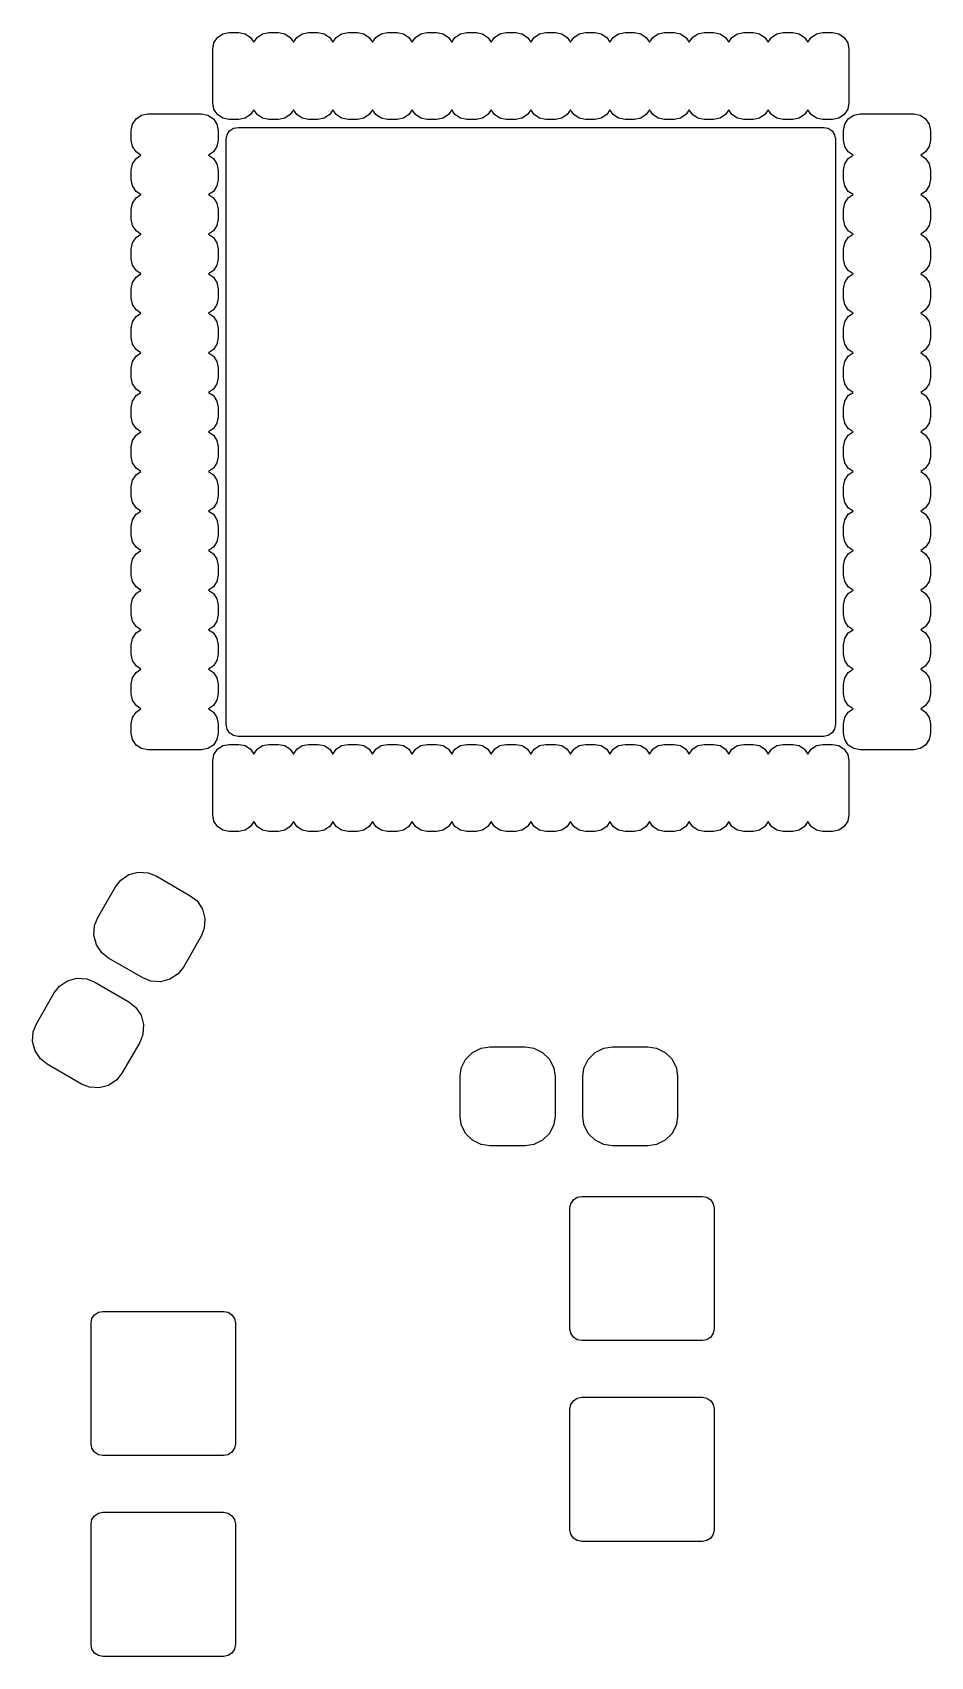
# Model space of a CAD drawing. Extents: x 2.43 to 5.08, y -5.32 to -2.66.
# Drawn here: x 3.401 to 3.848, y -4.61 to -3.801 of the extents above; entities that cross this region are included whole.
import ezdxf

# ---------------------------------------------------------------- set-up
doc = ezdxf.new("R2010")
doc.units = 0
doc.header["$MEASUREMENT"] = 0
doc.layers.add('BLACK', color=7, linetype='CONTINUOUS')

msp = doc.modelspace()

# ---------------------------------------------------------------- linework, layer by layer
at = {"layer": 'BLACK', "linetype": 'CONTINUOUS'}
for p, q in [((3.49113, -3.80945), (3.49176, -3.80628)), ((3.49176, -3.80628), (3.49356, -3.8036)), ((3.49356, -3.8036), (3.49624, -3.80181)), ((3.49624, -3.80181), (3.4994, -3.80118)), ((3.4994, -3.80118), (3.50413, -3.80118)), ((3.50413, -3.80118), (3.50729, -3.80181)), ((3.50729, -3.80181), (3.50997, -3.8036)), ((3.50997, -3.8036), (3.51161, -3.80605)), ((3.51161, -3.80605), (3.51324, -3.8036)), ((3.51324, -3.8036), (3.51592, -3.80181)), ((3.51592, -3.80181), (3.51909, -3.80118)), ((3.51909, -3.80118), (3.52381, -3.80118)), ((3.52381, -3.80118), (3.52697, -3.80181)), ((3.52697, -3.80181), (3.52966, -3.8036)), ((3.52966, -3.8036), (3.53129, -3.80605)), ((3.53129, -3.80605), (3.53293, -3.8036)), ((3.53293, -3.8036), (3.53561, -3.80181)), ((3.53561, -3.80181), (3.53877, -3.80118)), ((3.53877, -3.80118), (3.5435, -3.80118)), ((3.5435, -3.80118), (3.54666, -3.80181)), ((3.54666, -3.80181), (3.54934, -3.8036)), ((3.54934, -3.8036), (3.55098, -3.80605)), ((3.55098, -3.80605), (3.55261, -3.8036)), ((3.55261, -3.8036), (3.55529, -3.80181)), ((3.55529, -3.80181), (3.55846, -3.80118)), ((3.55846, -3.80118), (3.56318, -3.80118)), ((3.56318, -3.80118), (3.56635, -3.80181)), ((3.56635, -3.80181), (3.56903, -3.8036)), ((3.56903, -3.8036), (3.57066, -3.80605)), ((3.57066, -3.80605), (3.5723, -3.8036)), ((3.5723, -3.8036), (3.57498, -3.80181)), ((3.57498, -3.80181), (3.57814, -3.80118)), ((3.57814, -3.80118), (3.58287, -3.80118)), ((3.58287, -3.80118), (3.58603, -3.80181)), ((3.58603, -3.80181), (3.58871, -3.8036)), ((3.58871, -3.8036), (3.59035, -3.80605)), ((3.59035, -3.80605), (3.59198, -3.8036)), ((3.59198, -3.8036), (3.59466, -3.80181)), ((3.59466, -3.80181), (3.59783, -3.80118)), ((3.59783, -3.80118), (3.60255, -3.80118)), ((3.60255, -3.80118), (3.60572, -3.80181)), ((3.60572, -3.80181), (3.6084, -3.8036)), ((3.6084, -3.8036), (3.61003, -3.80605)), ((3.61003, -3.80605), (3.61167, -3.8036)), ((3.61167, -3.8036), (3.61435, -3.80181)), ((3.61435, -3.80181), (3.61751, -3.80118)), ((3.61751, -3.80118), (3.62224, -3.80118)), ((3.62224, -3.80118), (3.6254, -3.80181)), ((3.6254, -3.80181), (3.62808, -3.8036)), ((3.62808, -3.8036), (3.62972, -3.80605)), ((3.62972, -3.80605), (3.63135, -3.8036)), ((3.63135, -3.8036), (3.63403, -3.80181)), ((3.63403, -3.80181), (3.6372, -3.80118)), ((3.6372, -3.80118), (3.64192, -3.80118)), ((3.64192, -3.80118), (3.64509, -3.80181)), ((3.64509, -3.80181), (3.64777, -3.8036)), ((3.64777, -3.8036), (3.6494, -3.80605)), ((3.6494, -3.80605), (3.65104, -3.8036)), ((3.65104, -3.8036), (3.65372, -3.80181)), ((3.65372, -3.80181), (3.65688, -3.80118)), ((3.65688, -3.80118), (3.66161, -3.80118)), ((3.66161, -3.80118), (3.66477, -3.80181)), ((3.66477, -3.80181), (3.66745, -3.8036)), ((3.66745, -3.8036), (3.66909, -3.80605)), ((3.66909, -3.80605), (3.67072, -3.8036)), ((3.67072, -3.8036), (3.6734, -3.80181)), ((3.6734, -3.80181), (3.67657, -3.80118)), ((3.67657, -3.80118), (3.68129, -3.80118)), ((3.68129, -3.80118), (3.68446, -3.80181)), ((3.68446, -3.80181), (3.68714, -3.8036)), ((3.68714, -3.8036), (3.68877, -3.80605)), ((3.68877, -3.80605), (3.69041, -3.8036)), ((3.69041, -3.8036), (3.69309, -3.80181)), ((3.69309, -3.80181), (3.69625, -3.80118)), ((3.69625, -3.80118), (3.70098, -3.80118)), ((3.70098, -3.80118), (3.70414, -3.80181)), ((3.70414, -3.80181), (3.70682, -3.8036)), ((3.70682, -3.8036), (3.70846, -3.80605)), ((3.70846, -3.80605), (3.71009, -3.8036)), ((3.71009, -3.8036), (3.71277, -3.80181)), ((3.71277, -3.80181), (3.71594, -3.80118)), ((3.71594, -3.80118), (3.72066, -3.80118)), ((3.72066, -3.80118), (3.72383, -3.80181)), ((3.72383, -3.80181), (3.72651, -3.8036)), ((3.72651, -3.8036), (3.72814, -3.80605)), ((3.72814, -3.80605), (3.72978, -3.8036)), ((3.72978, -3.8036), (3.73246, -3.80181)), ((3.73246, -3.80181), (3.73562, -3.80118)), ((3.73562, -3.80118), (3.74035, -3.80118)), ((3.74035, -3.80118), (3.74351, -3.80181)), ((3.74351, -3.80181), (3.74619, -3.8036)), ((3.74619, -3.8036), (3.74783, -3.80605)), ((3.74783, -3.80605), (3.74946, -3.8036)), ((3.74946, -3.8036), (3.75214, -3.80181)), ((3.75214, -3.80181), (3.75531, -3.80118)), ((3.75531, -3.80118), (3.76003, -3.80118)), ((3.76003, -3.80118), (3.7632, -3.80181)), ((3.7632, -3.80181), (3.76588, -3.8036)), ((3.76588, -3.8036), (3.76751, -3.80605)), ((3.76751, -3.80605), (3.76915, -3.8036)), ((3.76915, -3.8036), (3.77183, -3.80181)), ((3.77183, -3.80181), (3.77499, -3.80118)), ((3.77499, -3.80118), (3.77972, -3.80118)), ((3.77972, -3.80118), (3.78288, -3.80181)), ((3.78288, -3.80181), (3.78556, -3.8036)), ((3.78556, -3.8036), (3.7872, -3.80605)), ((3.7872, -3.80605), (3.78883, -3.8036)), ((3.78883, -3.8036), (3.79151, -3.80181)), ((3.79151, -3.80181), (3.79468, -3.80118)), ((3.79468, -3.80118), (3.7994, -3.80118)), ((3.7994, -3.80118), (3.80257, -3.80181)), ((3.80257, -3.80181), (3.80525, -3.8036)), ((3.80525, -3.8036), (3.80704, -3.80628)), ((3.80704, -3.80628), (3.80767, -3.80945)), ((3.49113, -3.83622), (3.49113, -3.80945)), ((3.80767, -3.80945), (3.80767, -3.83622)), ((3.49176, -3.83938), (3.49113, -3.83622)), ((3.49356, -3.84207), (3.49176, -3.83938)), ((3.51161, -3.83962), (3.50997, -3.84207)), ((3.51324, -3.84207), (3.51161, -3.83962)), ((3.53129, -3.83962), (3.52966, -3.84207)), ((3.53293, -3.84207), (3.53129, -3.83962)), ((3.55098, -3.83962), (3.54934, -3.84207)), ((3.55261, -3.84207), (3.55098, -3.83962)), ((3.57066, -3.83962), (3.56903, -3.84207)), ((3.5723, -3.84207), (3.57066, -3.83962)), ((3.59035, -3.83962), (3.58871, -3.84207)), ((3.59198, -3.84207), (3.59035, -3.83962)), ((3.61003, -3.83962), (3.6084, -3.84207)), ((3.61167, -3.84207), (3.61003, -3.83962)), ((3.62972, -3.83962), (3.62808, -3.84207)), ((3.63135, -3.84207), (3.62972, -3.83962)), ((3.6494, -3.83962), (3.64777, -3.84207)), ((3.65104, -3.84207), (3.6494, -3.83962)), ((3.66909, -3.83962), (3.66745, -3.84207)), ((3.67072, -3.84207), (3.66909, -3.83962)), ((3.68877, -3.83962), (3.68714, -3.84207)), ((3.69041, -3.84207), (3.68877, -3.83962)), ((3.70846, -3.83962), (3.70682, -3.84207)), ((3.71009, -3.84207), (3.70846, -3.83962)), ((3.72814, -3.83962), (3.72651, -3.84207)), ((3.72978, -3.84207), (3.72814, -3.83962)), ((3.74783, -3.83962), (3.74619, -3.84207)), ((3.74946, -3.84207), (3.74783, -3.83962)), ((3.76751, -3.83962), (3.76588, -3.84207)), ((3.76915, -3.84207), (3.76751, -3.83962)), ((3.7872, -3.83962), (3.78556, -3.84207)), ((3.78883, -3.84207), (3.7872, -3.83962)), ((3.80704, -3.83938), (3.80525, -3.84207)), ((3.80767, -3.83622), (3.80704, -3.83938)), ((3.45058, -3.85), (3.45121, -3.84684)), ((3.45121, -3.84684), (3.453, -3.84415)), ((3.453, -3.84415), (3.45569, -3.84236)), ((3.45569, -3.84236), (3.45885, -3.84173)), ((3.45885, -3.84173), (3.48562, -3.84173)), ((3.48562, -3.84173), (3.48879, -3.84236)), ((3.48879, -3.84236), (3.49147, -3.84415)), ((3.49147, -3.84415), (3.49326, -3.84684)), ((3.49326, -3.84684), (3.49389, -3.85)), ((3.49624, -3.84386), (3.49356, -3.84207)), ((3.4994, -3.84449), (3.49624, -3.84386)), ((3.50413, -3.84449), (3.4994, -3.84449)), ((3.50729, -3.84386), (3.50413, -3.84449)), ((3.50997, -3.84207), (3.50729, -3.84386)), ((3.51592, -3.84386), (3.51324, -3.84207)), ((3.51909, -3.84449), (3.51592, -3.84386)), ((3.52381, -3.84449), (3.51909, -3.84449)), ((3.52697, -3.84386), (3.52381, -3.84449)), ((3.52966, -3.84207), (3.52697, -3.84386)), ((3.53561, -3.84386), (3.53293, -3.84207)), ((3.53877, -3.84449), (3.53561, -3.84386)), ((3.5435, -3.84449), (3.53877, -3.84449)), ((3.54666, -3.84386), (3.5435, -3.84449)), ((3.54934, -3.84207), (3.54666, -3.84386)), ((3.55529, -3.84386), (3.55261, -3.84207)), ((3.55846, -3.84449), (3.55529, -3.84386)), ((3.56318, -3.84449), (3.55846, -3.84449)), ((3.56635, -3.84386), (3.56318, -3.84449)), ((3.56903, -3.84207), (3.56635, -3.84386)), ((3.57498, -3.84386), (3.5723, -3.84207)), ((3.57814, -3.84449), (3.57498, -3.84386)), ((3.58287, -3.84449), (3.57814, -3.84449)), ((3.58603, -3.84386), (3.58287, -3.84449)), ((3.58871, -3.84207), (3.58603, -3.84386)), ((3.59466, -3.84386), (3.59198, -3.84207)), ((3.59783, -3.84449), (3.59466, -3.84386)), ((3.60255, -3.84449), (3.59783, -3.84449)), ((3.60572, -3.84386), (3.60255, -3.84449)), ((3.6084, -3.84207), (3.60572, -3.84386)), ((3.61435, -3.84386), (3.61167, -3.84207)), ((3.61751, -3.84449), (3.61435, -3.84386)), ((3.62224, -3.84449), (3.61751, -3.84449)), ((3.6254, -3.84386), (3.62224, -3.84449)), ((3.62808, -3.84207), (3.6254, -3.84386)), ((3.63403, -3.84386), (3.63135, -3.84207)), ((3.6372, -3.84449), (3.63403, -3.84386)), ((3.64192, -3.84449), (3.6372, -3.84449)), ((3.64509, -3.84386), (3.64192, -3.84449)), ((3.64777, -3.84207), (3.64509, -3.84386)), ((3.65372, -3.84386), (3.65104, -3.84207)), ((3.65688, -3.84449), (3.65372, -3.84386)), ((3.66161, -3.84449), (3.65688, -3.84449)), ((3.66477, -3.84386), (3.66161, -3.84449)), ((3.66745, -3.84207), (3.66477, -3.84386)), ((3.6734, -3.84386), (3.67072, -3.84207)), ((3.67657, -3.84449), (3.6734, -3.84386)), ((3.68129, -3.84449), (3.67657, -3.84449)), ((3.68446, -3.84386), (3.68129, -3.84449)), ((3.68714, -3.84207), (3.68446, -3.84386)), ((3.69309, -3.84386), (3.69041, -3.84207)), ((3.69625, -3.84449), (3.69309, -3.84386)), ((3.70098, -3.84449), (3.69625, -3.84449)), ((3.70414, -3.84386), (3.70098, -3.84449)), ((3.70682, -3.84207), (3.70414, -3.84386)), ((3.71277, -3.84386), (3.71009, -3.84207)), ((3.71594, -3.84449), (3.71277, -3.84386)), ((3.72066, -3.84449), (3.71594, -3.84449)), ((3.72383, -3.84386), (3.72066, -3.84449)), ((3.72651, -3.84207), (3.72383, -3.84386)), ((3.73246, -3.84386), (3.72978, -3.84207)), ((3.73562, -3.84449), (3.73246, -3.84386)), ((3.74035, -3.84449), (3.73562, -3.84449)), ((3.74351, -3.84386), (3.74035, -3.84449)), ((3.74619, -3.84207), (3.74351, -3.84386)), ((3.75214, -3.84386), (3.74946, -3.84207)), ((3.75531, -3.84449), (3.75214, -3.84386)), ((3.76003, -3.84449), (3.75531, -3.84449)), ((3.7632, -3.84386), (3.76003, -3.84449)), ((3.76588, -3.84207), (3.7632, -3.84386)), ((3.77183, -3.84386), (3.76915, -3.84207)), ((3.77499, -3.84449), (3.77183, -3.84386)), ((3.77972, -3.84449), (3.77499, -3.84449)), ((3.78288, -3.84386), (3.77972, -3.84449)), ((3.78556, -3.84207), (3.78288, -3.84386)), ((3.79151, -3.84386), (3.78883, -3.84207)), ((3.79468, -3.84449), (3.79151, -3.84386)), ((3.7994, -3.84449), (3.79468, -3.84449)), ((3.80257, -3.84386), (3.7994, -3.84449)), ((3.80525, -3.84207), (3.80257, -3.84386)), ((3.80491, -3.85), (3.80554, -3.84684)), ((3.80554, -3.84684), (3.80733, -3.84415)), ((3.80733, -3.84415), (3.81002, -3.84236)), ((3.81002, -3.84236), (3.81318, -3.84173)), ((3.81318, -3.84173), (3.83995, -3.84173)), ((3.83995, -3.84173), (3.84312, -3.84236)), ((3.84312, -3.84236), (3.8458, -3.84415)), ((3.8458, -3.84415), (3.84759, -3.84684)), ((3.84759, -3.84684), (3.84822, -3.85)), ((3.45058, -3.85472), (3.45058, -3.85)), ((3.45121, -3.85789), (3.45058, -3.85472)), ((3.49389, -3.85472), (3.49326, -3.85789)), ((3.49389, -3.85), (3.49389, -3.85472)), ((3.49783, -3.85433), (3.49828, -3.85207)), ((3.49783, -4.14567), (3.49783, -3.85433)), ((3.49828, -3.85207), (3.49956, -3.85015)), ((3.49956, -3.85015), (3.50147, -3.84887)), ((3.50147, -3.84887), (3.50373, -3.84843)), ((3.50373, -3.84843), (3.79507, -3.84843)), ((3.79507, -3.84843), (3.79733, -3.84887)), ((3.79733, -3.84887), (3.79925, -3.85015)), ((3.79925, -3.85015), (3.80053, -3.85207)), ((3.80053, -3.85207), (3.80098, -3.85433)), ((3.80098, -3.85433), (3.80098, -4.14567)), ((3.80491, -3.85472), (3.80491, -3.85)), ((3.80554, -3.85789), (3.80491, -3.85472)), ((3.84822, -3.85472), (3.84759, -3.85789)), ((3.84822, -3.85), (3.84822, -3.85472)), ((3.453, -3.86057), (3.45121, -3.85789)), ((3.45121, -3.86652), (3.453, -3.86384)), ((3.45545, -3.8622), (3.453, -3.86057)), ((3.453, -3.86384), (3.45545, -3.8622)), ((3.49147, -3.86057), (3.48902, -3.8622)), ((3.48902, -3.8622), (3.49147, -3.86384)), ((3.49326, -3.85789), (3.49147, -3.86057)), ((3.49147, -3.86384), (3.49326, -3.86652)), ((3.80733, -3.86057), (3.80554, -3.85789)), ((3.80554, -3.86652), (3.80733, -3.86384)), ((3.80978, -3.8622), (3.80733, -3.86057)), ((3.80733, -3.86384), (3.80978, -3.8622)), ((3.8458, -3.86057), (3.84335, -3.8622)), ((3.84335, -3.8622), (3.8458, -3.86384)), ((3.84759, -3.85789), (3.8458, -3.86057)), ((3.8458, -3.86384), (3.84759, -3.86652)), ((3.45058, -3.86969), (3.45121, -3.86652)), ((3.45058, -3.87441), (3.45058, -3.86969)), ((3.49326, -3.86652), (3.49389, -3.86969)), ((3.49389, -3.86969), (3.49389, -3.87441)), ((3.80491, -3.86969), (3.80554, -3.86652)), ((3.80491, -3.87441), (3.80491, -3.86969)), ((3.84759, -3.86652), (3.84822, -3.86969)), ((3.84822, -3.86969), (3.84822, -3.87441)), ((3.45121, -3.87757), (3.45058, -3.87441)), ((3.453, -3.88026), (3.45121, -3.87757)), ((3.49326, -3.87757), (3.49147, -3.88026)), ((3.49389, -3.87441), (3.49326, -3.87757)), ((3.80554, -3.87757), (3.80491, -3.87441)), ((3.80733, -3.88026), (3.80554, -3.87757)), ((3.84759, -3.87757), (3.8458, -3.88026)), ((3.84822, -3.87441), (3.84759, -3.87757)), ((3.45058, -3.88937), (3.45121, -3.88621)), ((3.45121, -3.88621), (3.453, -3.88352)), ((3.45545, -3.88189), (3.453, -3.88026)), ((3.453, -3.88352), (3.45545, -3.88189)), ((3.49147, -3.88026), (3.48902, -3.88189)), ((3.48902, -3.88189), (3.49147, -3.88352)), ((3.49147, -3.88352), (3.49326, -3.88621)), ((3.49326, -3.88621), (3.49389, -3.88937)), ((3.80491, -3.88937), (3.80554, -3.88621)), ((3.80554, -3.88621), (3.80733, -3.88352)), ((3.80978, -3.88189), (3.80733, -3.88026)), ((3.80733, -3.88352), (3.80978, -3.88189)), ((3.8458, -3.88026), (3.84335, -3.88189)), ((3.84335, -3.88189), (3.8458, -3.88352)), ((3.8458, -3.88352), (3.84759, -3.88621)), ((3.84759, -3.88621), (3.84822, -3.88937)), ((3.45058, -3.89409), (3.45058, -3.88937)), ((3.45121, -3.89726), (3.45058, -3.89409)), ((3.49389, -3.89409), (3.49326, -3.89726)), ((3.49389, -3.88937), (3.49389, -3.89409)), ((3.80491, -3.89409), (3.80491, -3.88937)), ((3.80554, -3.89726), (3.80491, -3.89409)), ((3.84822, -3.89409), (3.84759, -3.89726)), ((3.84822, -3.88937), (3.84822, -3.89409)), ((3.453, -3.89994), (3.45121, -3.89726)), ((3.45121, -3.90589), (3.453, -3.90321)), ((3.45545, -3.90157), (3.453, -3.89994)), ((3.453, -3.90321), (3.45545, -3.90157)), ((3.49147, -3.89994), (3.48902, -3.90157)), ((3.48902, -3.90157), (3.49147, -3.90321)), ((3.49326, -3.89726), (3.49147, -3.89994)), ((3.49147, -3.90321), (3.49326, -3.90589)), ((3.80733, -3.89994), (3.80554, -3.89726)), ((3.80554, -3.90589), (3.80733, -3.90321)), ((3.80978, -3.90157), (3.80733, -3.89994)), ((3.80733, -3.90321), (3.80978, -3.90157)), ((3.8458, -3.89994), (3.84335, -3.90157)), ((3.84335, -3.90157), (3.8458, -3.90321)), ((3.84759, -3.89726), (3.8458, -3.89994)), ((3.8458, -3.90321), (3.84759, -3.90589)), ((3.45058, -3.90906), (3.45121, -3.90589)), ((3.45058, -3.91378), (3.45058, -3.90906)), ((3.49326, -3.90589), (3.49389, -3.90906)), ((3.49389, -3.90906), (3.49389, -3.91378)), ((3.80491, -3.90906), (3.80554, -3.90589)), ((3.80491, -3.91378), (3.80491, -3.90906)), ((3.84759, -3.90589), (3.84822, -3.90906)), ((3.84822, -3.90906), (3.84822, -3.91378)), ((3.45121, -3.91694), (3.45058, -3.91378)), ((3.453, -3.91963), (3.45121, -3.91694)), ((3.45545, -3.92126), (3.453, -3.91963)), ((3.49147, -3.91963), (3.48902, -3.92126)), ((3.49326, -3.91694), (3.49147, -3.91963)), ((3.49389, -3.91378), (3.49326, -3.91694)), ((3.80554, -3.91694), (3.80491, -3.91378)), ((3.80733, -3.91963), (3.80554, -3.91694)), ((3.80978, -3.92126), (3.80733, -3.91963)), ((3.8458, -3.91963), (3.84335, -3.92126)), ((3.84759, -3.91694), (3.8458, -3.91963)), ((3.84822, -3.91378), (3.84759, -3.91694)), ((3.45058, -3.92874), (3.45121, -3.92558)), ((3.45121, -3.92558), (3.453, -3.92289)), ((3.453, -3.92289), (3.45545, -3.92126)), ((3.48902, -3.92126), (3.49147, -3.92289)), ((3.49147, -3.92289), (3.49326, -3.92558)), ((3.49326, -3.92558), (3.49389, -3.92874)), ((3.80491, -3.92874), (3.80554, -3.92558)), ((3.80554, -3.92558), (3.80733, -3.92289)), ((3.80733, -3.92289), (3.80978, -3.92126)), ((3.84335, -3.92126), (3.8458, -3.92289)), ((3.8458, -3.92289), (3.84759, -3.92558)), ((3.84759, -3.92558), (3.84822, -3.92874)), ((3.45058, -3.93346), (3.45058, -3.92874)), ((3.45121, -3.93663), (3.45058, -3.93346)), ((3.453, -3.93931), (3.45121, -3.93663)), ((3.49326, -3.93663), (3.49147, -3.93931)), ((3.49389, -3.93346), (3.49326, -3.93663)), ((3.49389, -3.92874), (3.49389, -3.93346)), ((3.80491, -3.93346), (3.80491, -3.92874)), ((3.80554, -3.93663), (3.80491, -3.93346)), ((3.80733, -3.93931), (3.80554, -3.93663)), ((3.84759, -3.93663), (3.8458, -3.93931)), ((3.84822, -3.93346), (3.84759, -3.93663)), ((3.84822, -3.92874), (3.84822, -3.93346)), ((3.45121, -3.94526), (3.453, -3.94258)), ((3.45545, -3.94094), (3.453, -3.93931)), ((3.453, -3.94258), (3.45545, -3.94094)), ((3.49147, -3.93931), (3.48902, -3.94094)), ((3.48902, -3.94094), (3.49147, -3.94258)), ((3.49147, -3.94258), (3.49326, -3.94526)), ((3.80554, -3.94526), (3.80733, -3.94258)), ((3.80978, -3.94094), (3.80733, -3.93931)), ((3.80733, -3.94258), (3.80978, -3.94094)), ((3.8458, -3.93931), (3.84335, -3.94094)), ((3.84335, -3.94094), (3.8458, -3.94258)), ((3.8458, -3.94258), (3.84759, -3.94526)), ((3.45058, -3.94843), (3.45121, -3.94526)), ((3.45058, -3.95315), (3.45058, -3.94843)), ((3.49326, -3.94526), (3.49389, -3.94843)), ((3.49389, -3.94843), (3.49389, -3.95315)), ((3.80491, -3.94843), (3.80554, -3.94526)), ((3.80491, -3.95315), (3.80491, -3.94843)), ((3.84759, -3.94526), (3.84822, -3.94843)), ((3.84822, -3.94843), (3.84822, -3.95315)), ((3.45121, -3.95631), (3.45058, -3.95315)), ((3.453, -3.959), (3.45121, -3.95631)), ((3.45545, -3.96063), (3.453, -3.959)), ((3.453, -3.96226), (3.45545, -3.96063)), ((3.49147, -3.959), (3.48902, -3.96063)), ((3.48902, -3.96063), (3.49147, -3.96226)), ((3.49326, -3.95631), (3.49147, -3.959)), ((3.49389, -3.95315), (3.49326, -3.95631)), ((3.80554, -3.95631), (3.80491, -3.95315)), ((3.80733, -3.959), (3.80554, -3.95631)), ((3.80978, -3.96063), (3.80733, -3.959)), ((3.80733, -3.96226), (3.80978, -3.96063)), ((3.8458, -3.959), (3.84335, -3.96063)), ((3.84335, -3.96063), (3.8458, -3.96226)), ((3.84759, -3.95631), (3.8458, -3.959)), ((3.84822, -3.95315), (3.84759, -3.95631)), ((3.45058, -3.96811), (3.45121, -3.96495)), ((3.45058, -3.97283), (3.45058, -3.96811)), ((3.45121, -3.96495), (3.453, -3.96226)), ((3.49147, -3.96226), (3.49326, -3.96495)), ((3.49326, -3.96495), (3.49389, -3.96811)), ((3.49389, -3.96811), (3.49389, -3.97283)), ((3.80491, -3.96811), (3.80554, -3.96495)), ((3.80491, -3.97283), (3.80491, -3.96811)), ((3.80554, -3.96495), (3.80733, -3.96226)), ((3.8458, -3.96226), (3.84759, -3.96495)), ((3.84759, -3.96495), (3.84822, -3.96811)), ((3.84822, -3.96811), (3.84822, -3.97283)), ((3.45121, -3.976), (3.45058, -3.97283)), ((3.453, -3.97868), (3.45121, -3.976)), ((3.49326, -3.976), (3.49147, -3.97868)), ((3.49389, -3.97283), (3.49326, -3.976)), ((3.80554, -3.976), (3.80491, -3.97283)), ((3.80733, -3.97868), (3.80554, -3.976)), ((3.84759, -3.976), (3.8458, -3.97868)), ((3.84822, -3.97283), (3.84759, -3.976)), ((3.45058, -3.9878), (3.45121, -3.98463)), ((3.45121, -3.98463), (3.453, -3.98195)), ((3.45545, -3.98031), (3.453, -3.97868)), ((3.453, -3.98195), (3.45545, -3.98031)), ((3.49147, -3.97868), (3.48902, -3.98031)), ((3.48902, -3.98031), (3.49147, -3.98195)), ((3.49147, -3.98195), (3.49326, -3.98463)), ((3.49326, -3.98463), (3.49389, -3.9878)), ((3.80491, -3.9878), (3.80554, -3.98463)), ((3.80554, -3.98463), (3.80733, -3.98195)), ((3.80978, -3.98031), (3.80733, -3.97868)), ((3.80733, -3.98195), (3.80978, -3.98031)), ((3.8458, -3.97868), (3.84335, -3.98031)), ((3.84335, -3.98031), (3.8458, -3.98195)), ((3.8458, -3.98195), (3.84759, -3.98463)), ((3.84759, -3.98463), (3.84822, -3.9878)), ((3.45058, -3.99252), (3.45058, -3.9878)), ((3.45121, -3.99568), (3.45058, -3.99252)), ((3.49389, -3.99252), (3.49326, -3.99568)), ((3.49389, -3.9878), (3.49389, -3.99252)), ((3.80491, -3.99252), (3.80491, -3.9878)), ((3.80554, -3.99568), (3.80491, -3.99252)), ((3.84822, -3.99252), (3.84759, -3.99568)), ((3.84822, -3.9878), (3.84822, -3.99252)), ((3.453, -3.99837), (3.45121, -3.99568)), ((3.45545, -4), (3.453, -3.99837)), ((3.453, -4.00163), (3.45545, -4)), ((3.49147, -3.99837), (3.48902, -4)), ((3.48902, -4), (3.49147, -4.00163)), ((3.49326, -3.99568), (3.49147, -3.99837)), ((3.80733, -3.99837), (3.80554, -3.99568)), ((3.80978, -4), (3.80733, -3.99837)), ((3.80733, -4.00163), (3.80978, -4)), ((3.8458, -3.99837), (3.84335, -4)), ((3.84335, -4), (3.8458, -4.00163)), ((3.84759, -3.99568), (3.8458, -3.99837)), ((3.45058, -4.00748), (3.45121, -4.00432)), ((3.45058, -4.0122), (3.45058, -4.00748)), ((3.45121, -4.00432), (3.453, -4.00163)), ((3.49147, -4.00163), (3.49326, -4.00432)), ((3.49326, -4.00432), (3.49389, -4.00748)), ((3.49389, -4.00748), (3.49389, -4.0122)), ((3.80491, -4.00748), (3.80554, -4.00432)), ((3.80491, -4.0122), (3.80491, -4.00748)), ((3.80554, -4.00432), (3.80733, -4.00163)), ((3.8458, -4.00163), (3.84759, -4.00432)), ((3.84759, -4.00432), (3.84822, -4.00748)), ((3.84822, -4.00748), (3.84822, -4.0122)), ((3.45121, -4.01537), (3.45058, -4.0122)), ((3.453, -4.01805), (3.45121, -4.01537)), ((3.49326, -4.01537), (3.49147, -4.01805)), ((3.49389, -4.0122), (3.49326, -4.01537)), ((3.80554, -4.01537), (3.80491, -4.0122)), ((3.80733, -4.01805), (3.80554, -4.01537)), ((3.84759, -4.01537), (3.8458, -4.01805)), ((3.84822, -4.0122), (3.84759, -4.01537)), ((3.45058, -4.02717), (3.45121, -4.024)), ((3.45121, -4.024), (3.453, -4.02132)), ((3.45545, -4.01969), (3.453, -4.01805)), ((3.453, -4.02132), (3.45545, -4.01969)), ((3.49147, -4.01805), (3.48902, -4.01969)), ((3.48902, -4.01969), (3.49147, -4.02132)), ((3.49147, -4.02132), (3.49326, -4.024)), ((3.49326, -4.024), (3.49389, -4.02717)), ((3.80491, -4.02717), (3.80554, -4.024)), ((3.80554, -4.024), (3.80733, -4.02132)), ((3.80978, -4.01969), (3.80733, -4.01805)), ((3.80733, -4.02132), (3.80978, -4.01969)), ((3.8458, -4.01805), (3.84335, -4.01969)), ((3.84335, -4.01969), (3.8458, -4.02132)), ((3.8458, -4.02132), (3.84759, -4.024)), ((3.84759, -4.024), (3.84822, -4.02717)), ((3.45058, -4.03189), (3.45058, -4.02717)), ((3.45121, -4.03505), (3.45058, -4.03189)), ((3.49389, -4.03189), (3.49326, -4.03505)), ((3.49389, -4.02717), (3.49389, -4.03189)), ((3.80491, -4.03189), (3.80491, -4.02717)), ((3.80554, -4.03505), (3.80491, -4.03189)), ((3.84822, -4.03189), (3.84759, -4.03505)), ((3.84822, -4.02717), (3.84822, -4.03189)), ((3.453, -4.03774), (3.45121, -4.03505)), ((3.45121, -4.04369), (3.453, -4.041)), ((3.45545, -4.03937), (3.453, -4.03774)), ((3.453, -4.041), (3.45545, -4.03937)), ((3.49147, -4.03774), (3.48902, -4.03937)), ((3.48902, -4.03937), (3.49147, -4.041)), ((3.49326, -4.03505), (3.49147, -4.03774)), ((3.49147, -4.041), (3.49326, -4.04369)), ((3.80733, -4.03774), (3.80554, -4.03505)), ((3.80554, -4.04369), (3.80733, -4.041)), ((3.80978, -4.03937), (3.80733, -4.03774)), ((3.80733, -4.041), (3.80978, -4.03937)), ((3.8458, -4.03774), (3.84335, -4.03937)), ((3.84335, -4.03937), (3.8458, -4.041)), ((3.84759, -4.03505), (3.8458, -4.03774)), ((3.8458, -4.041), (3.84759, -4.04369)), ((3.45058, -4.04685), (3.45121, -4.04369)), ((3.45058, -4.05157), (3.45058, -4.04685)), ((3.49326, -4.04369), (3.49389, -4.04685)), ((3.49389, -4.04685), (3.49389, -4.05157)), ((3.80491, -4.04685), (3.80554, -4.04369)), ((3.80491, -4.05157), (3.80491, -4.04685)), ((3.84759, -4.04369), (3.84822, -4.04685)), ((3.84822, -4.04685), (3.84822, -4.05157)), ((3.45121, -4.05474), (3.45058, -4.05157)), ((3.453, -4.05742), (3.45121, -4.05474)), ((3.45545, -4.05906), (3.453, -4.05742)), ((3.49147, -4.05742), (3.48902, -4.05906)), ((3.49326, -4.05474), (3.49147, -4.05742)), ((3.49389, -4.05157), (3.49326, -4.05474)), ((3.80554, -4.05474), (3.80491, -4.05157)), ((3.80733, -4.05742), (3.80554, -4.05474)), ((3.80978, -4.05906), (3.80733, -4.05742)), ((3.8458, -4.05742), (3.84335, -4.05906)), ((3.84759, -4.05474), (3.8458, -4.05742)), ((3.84822, -4.05157), (3.84759, -4.05474)), ((3.45058, -4.06654), (3.45121, -4.06337)), ((3.45121, -4.06337), (3.453, -4.06069)), ((3.453, -4.06069), (3.45545, -4.05906)), ((3.48902, -4.05906), (3.49147, -4.06069)), ((3.49147, -4.06069), (3.49326, -4.06337)), ((3.49326, -4.06337), (3.49389, -4.06654)), ((3.80491, -4.06654), (3.80554, -4.06337)), ((3.80554, -4.06337), (3.80733, -4.06069)), ((3.80733, -4.06069), (3.80978, -4.05906)), ((3.84335, -4.05906), (3.8458, -4.06069)), ((3.8458, -4.06069), (3.84759, -4.06337)), ((3.84759, -4.06337), (3.84822, -4.06654)), ((3.45058, -4.07126), (3.45058, -4.06654)), ((3.45121, -4.07442), (3.45058, -4.07126)), ((3.49389, -4.07126), (3.49326, -4.07442)), ((3.49389, -4.06654), (3.49389, -4.07126)), ((3.80491, -4.07126), (3.80491, -4.06654)), ((3.80554, -4.07442), (3.80491, -4.07126)), ((3.84822, -4.07126), (3.84759, -4.07442)), ((3.84822, -4.06654), (3.84822, -4.07126)), ((3.453, -4.07711), (3.45121, -4.07442)), ((3.45121, -4.08306), (3.453, -4.08037)), ((3.45545, -4.07874), (3.453, -4.07711)), ((3.453, -4.08037), (3.45545, -4.07874)), ((3.49147, -4.07711), (3.48902, -4.07874)), ((3.48902, -4.07874), (3.49147, -4.08037)), ((3.49326, -4.07442), (3.49147, -4.07711)), ((3.49147, -4.08037), (3.49326, -4.08306)), ((3.80733, -4.07711), (3.80554, -4.07442)), ((3.80554, -4.08306), (3.80733, -4.08037)), ((3.80978, -4.07874), (3.80733, -4.07711)), ((3.80733, -4.08037), (3.80978, -4.07874)), ((3.8458, -4.07711), (3.84335, -4.07874)), ((3.84335, -4.07874), (3.8458, -4.08037)), ((3.84759, -4.07442), (3.8458, -4.07711)), ((3.8458, -4.08037), (3.84759, -4.08306)), ((3.45058, -4.08622), (3.45121, -4.08306)), ((3.45058, -4.09094), (3.45058, -4.08622)), ((3.49326, -4.08306), (3.49389, -4.08622)), ((3.49389, -4.08622), (3.49389, -4.09094)), ((3.80491, -4.08622), (3.80554, -4.08306)), ((3.80491, -4.09094), (3.80491, -4.08622)), ((3.84759, -4.08306), (3.84822, -4.08622)), ((3.84822, -4.08622), (3.84822, -4.09094)), ((3.45121, -4.09411), (3.45058, -4.09094)), ((3.453, -4.09679), (3.45121, -4.09411)), ((3.45545, -4.09843), (3.453, -4.09679)), ((3.49147, -4.09679), (3.48902, -4.09843)), ((3.49326, -4.09411), (3.49147, -4.09679)), ((3.49389, -4.09094), (3.49326, -4.09411)), ((3.80554, -4.09411), (3.80491, -4.09094)), ((3.80733, -4.09679), (3.80554, -4.09411)), ((3.80978, -4.09843), (3.80733, -4.09679)), ((3.8458, -4.09679), (3.84335, -4.09843)), ((3.84759, -4.09411), (3.8458, -4.09679)), ((3.84822, -4.09094), (3.84759, -4.09411)), ((3.45058, -4.10591), (3.45121, -4.10274)), ((3.45058, -4.11063), (3.45058, -4.10591)), ((3.45121, -4.10274), (3.453, -4.10006)), ((3.453, -4.10006), (3.45545, -4.09843)), ((3.48902, -4.09843), (3.49147, -4.10006)), ((3.49147, -4.10006), (3.49326, -4.10274)), ((3.49326, -4.10274), (3.49389, -4.10591)), ((3.49389, -4.10591), (3.49389, -4.11063)), ((3.80491, -4.10591), (3.80554, -4.10274)), ((3.80491, -4.11063), (3.80491, -4.10591)), ((3.80554, -4.10274), (3.80733, -4.10006)), ((3.80733, -4.10006), (3.80978, -4.09843)), ((3.84335, -4.09843), (3.8458, -4.10006)), ((3.8458, -4.10006), (3.84759, -4.10274)), ((3.84759, -4.10274), (3.84822, -4.10591)), ((3.84822, -4.10591), (3.84822, -4.11063)), ((3.45121, -4.11379), (3.45058, -4.11063)), ((3.453, -4.11648), (3.45121, -4.11379)), ((3.49326, -4.11379), (3.49147, -4.11648)), ((3.49389, -4.11063), (3.49326, -4.11379)), ((3.80554, -4.11379), (3.80491, -4.11063)), ((3.80733, -4.11648), (3.80554, -4.11379)), ((3.84759, -4.11379), (3.8458, -4.11648)), ((3.84822, -4.11063), (3.84759, -4.11379)), ((3.45058, -4.12559), (3.45121, -4.12243)), ((3.45121, -4.12243), (3.453, -4.11974)), ((3.45545, -4.11811), (3.453, -4.11648)), ((3.453, -4.11974), (3.45545, -4.11811)), ((3.49147, -4.11648), (3.48902, -4.11811)), ((3.48902, -4.11811), (3.49147, -4.11974)), ((3.49147, -4.11974), (3.49326, -4.12243)), ((3.49326, -4.12243), (3.49389, -4.12559)), ((3.80491, -4.12559), (3.80554, -4.12243)), ((3.80554, -4.12243), (3.80733, -4.11974)), ((3.80978, -4.11811), (3.80733, -4.11648)), ((3.80733, -4.11974), (3.80978, -4.11811)), ((3.8458, -4.11648), (3.84335, -4.11811)), ((3.84335, -4.11811), (3.8458, -4.11974)), ((3.8458, -4.11974), (3.84759, -4.12243)), ((3.84759, -4.12243), (3.84822, -4.12559)), ((3.45058, -4.13031), (3.45058, -4.12559)), ((3.45121, -4.13348), (3.45058, -4.13031)), ((3.49389, -4.13031), (3.49326, -4.13348)), ((3.49389, -4.12559), (3.49389, -4.13031)), ((3.80491, -4.13031), (3.80491, -4.12559)), ((3.80554, -4.13348), (3.80491, -4.13031)), ((3.84822, -4.13031), (3.84759, -4.13348)), ((3.84822, -4.12559), (3.84822, -4.13031)), ((3.453, -4.13616), (3.45121, -4.13348)), ((3.45545, -4.1378), (3.453, -4.13616)), ((3.453, -4.13943), (3.45545, -4.1378)), ((3.49147, -4.13616), (3.48902, -4.1378)), ((3.48902, -4.1378), (3.49147, -4.13943)), ((3.49326, -4.13348), (3.49147, -4.13616)), ((3.80733, -4.13616), (3.80554, -4.13348)), ((3.80978, -4.1378), (3.80733, -4.13616)), ((3.80733, -4.13943), (3.80978, -4.1378)), ((3.8458, -4.13616), (3.84335, -4.1378)), ((3.84335, -4.1378), (3.8458, -4.13943)), ((3.84759, -4.13348), (3.8458, -4.13616)), ((3.45058, -4.14528), (3.45121, -4.14211)), ((3.45058, -4.15), (3.45058, -4.14528)), ((3.45121, -4.14211), (3.453, -4.13943)), ((3.49147, -4.13943), (3.49326, -4.14211)), ((3.49326, -4.14211), (3.49389, -4.14528)), ((3.49389, -4.14528), (3.49389, -4.15)), ((3.49828, -4.14793), (3.49783, -4.14567)), ((3.80098, -4.14567), (3.80053, -4.14793)), ((3.80491, -4.14528), (3.80554, -4.14211)), ((3.80491, -4.15), (3.80491, -4.14528)), ((3.80554, -4.14211), (3.80733, -4.13943)), ((3.8458, -4.13943), (3.84759, -4.14211)), ((3.84759, -4.14211), (3.84822, -4.14528)), ((3.84822, -4.14528), (3.84822, -4.15)), ((3.45121, -4.15316), (3.45058, -4.15)), ((3.453, -4.15585), (3.45121, -4.15316)), ((3.49326, -4.15316), (3.49147, -4.15585)), ((3.49389, -4.15), (3.49326, -4.15316)), ((3.49956, -4.14985), (3.49828, -4.14793)), ((3.50147, -4.15113), (3.49956, -4.14985)), ((3.50373, -4.15157), (3.50147, -4.15113)), ((3.79507, -4.15157), (3.50373, -4.15157)), ((3.79733, -4.15113), (3.79507, -4.15157)), ((3.79925, -4.14985), (3.79733, -4.15113)), ((3.80053, -4.14793), (3.79925, -4.14985)), ((3.80554, -4.15316), (3.80491, -4.15)), ((3.80733, -4.15585), (3.80554, -4.15316)), ((3.84759, -4.15316), (3.8458, -4.15585)), ((3.84822, -4.15), (3.84759, -4.15316)), ((3.45569, -4.15764), (3.453, -4.15585)), ((3.45885, -4.15827), (3.45569, -4.15764)), ((3.48562, -4.15827), (3.45885, -4.15827)), ((3.48879, -4.15764), (3.48562, -4.15827)), ((3.49147, -4.15585), (3.48879, -4.15764)), ((3.49113, -4.16378), (3.49176, -4.16062)), ((3.49176, -4.16062), (3.49356, -4.15793)), ((3.49356, -4.15793), (3.49624, -4.15614)), ((3.49624, -4.15614), (3.4994, -4.15551)), ((3.4994, -4.15551), (3.50413, -4.15551)), ((3.50413, -4.15551), (3.50729, -4.15614)), ((3.50729, -4.15614), (3.50997, -4.15793)), ((3.50997, -4.15793), (3.51161, -4.16038)), ((3.51161, -4.16038), (3.51324, -4.15793)), ((3.51324, -4.15793), (3.51592, -4.15614)), ((3.51592, -4.15614), (3.51909, -4.15551)), ((3.51909, -4.15551), (3.52381, -4.15551)), ((3.52381, -4.15551), (3.52697, -4.15614)), ((3.52697, -4.15614), (3.52966, -4.15793)), ((3.52966, -4.15793), (3.53129, -4.16038)), ((3.53129, -4.16038), (3.53293, -4.15793)), ((3.53293, -4.15793), (3.53561, -4.15614)), ((3.53561, -4.15614), (3.53877, -4.15551)), ((3.53877, -4.15551), (3.5435, -4.15551)), ((3.5435, -4.15551), (3.54666, -4.15614)), ((3.54666, -4.15614), (3.54934, -4.15793)), ((3.54934, -4.15793), (3.55098, -4.16038)), ((3.55098, -4.16038), (3.55261, -4.15793)), ((3.55261, -4.15793), (3.55529, -4.15614)), ((3.55529, -4.15614), (3.55846, -4.15551)), ((3.55846, -4.15551), (3.56318, -4.15551)), ((3.56318, -4.15551), (3.56635, -4.15614)), ((3.56635, -4.15614), (3.56903, -4.15793)), ((3.56903, -4.15793), (3.57066, -4.16038)), ((3.57066, -4.16038), (3.5723, -4.15793)), ((3.5723, -4.15793), (3.57498, -4.15614)), ((3.57498, -4.15614), (3.57814, -4.15551)), ((3.57814, -4.15551), (3.58287, -4.15551)), ((3.58287, -4.15551), (3.58603, -4.15614)), ((3.58603, -4.15614), (3.58871, -4.15793)), ((3.58871, -4.15793), (3.59035, -4.16038)), ((3.59035, -4.16038), (3.59198, -4.15793)), ((3.59198, -4.15793), (3.59466, -4.15614)), ((3.59466, -4.15614), (3.59783, -4.15551)), ((3.59783, -4.15551), (3.60255, -4.15551)), ((3.60255, -4.15551), (3.60572, -4.15614)), ((3.60572, -4.15614), (3.6084, -4.15793)), ((3.6084, -4.15793), (3.61003, -4.16038)), ((3.61003, -4.16038), (3.61167, -4.15793)), ((3.61167, -4.15793), (3.61435, -4.15614)), ((3.61435, -4.15614), (3.61751, -4.15551)), ((3.61751, -4.15551), (3.62224, -4.15551)), ((3.62224, -4.15551), (3.6254, -4.15614)), ((3.6254, -4.15614), (3.62808, -4.15793)), ((3.62808, -4.15793), (3.62972, -4.16038)), ((3.62972, -4.16038), (3.63135, -4.15793)), ((3.63135, -4.15793), (3.63403, -4.15614)), ((3.63403, -4.15614), (3.6372, -4.15551)), ((3.6372, -4.15551), (3.64192, -4.15551)), ((3.64192, -4.15551), (3.64509, -4.15614)), ((3.64509, -4.15614), (3.64777, -4.15793)), ((3.64777, -4.15793), (3.6494, -4.16038)), ((3.6494, -4.16038), (3.65104, -4.15793)), ((3.65104, -4.15793), (3.65372, -4.15614)), ((3.65372, -4.15614), (3.65688, -4.15551)), ((3.65688, -4.15551), (3.66161, -4.15551)), ((3.66161, -4.15551), (3.66477, -4.15614)), ((3.66477, -4.15614), (3.66745, -4.15793)), ((3.66745, -4.15793), (3.66909, -4.16038)), ((3.66909, -4.16038), (3.67072, -4.15793)), ((3.67072, -4.15793), (3.6734, -4.15614)), ((3.6734, -4.15614), (3.67657, -4.15551)), ((3.67657, -4.15551), (3.68129, -4.15551)), ((3.68129, -4.15551), (3.68446, -4.15614)), ((3.68446, -4.15614), (3.68714, -4.15793)), ((3.68714, -4.15793), (3.68877, -4.16038)), ((3.68877, -4.16038), (3.69041, -4.15793)), ((3.69041, -4.15793), (3.69309, -4.15614)), ((3.69309, -4.15614), (3.69625, -4.15551)), ((3.69625, -4.15551), (3.70098, -4.15551)), ((3.70098, -4.15551), (3.70414, -4.15614)), ((3.70414, -4.15614), (3.70682, -4.15793)), ((3.70682, -4.15793), (3.70846, -4.16038)), ((3.70846, -4.16038), (3.71009, -4.15793)), ((3.71009, -4.15793), (3.71277, -4.15614)), ((3.71277, -4.15614), (3.71594, -4.15551)), ((3.71594, -4.15551), (3.72066, -4.15551)), ((3.72066, -4.15551), (3.72383, -4.15614)), ((3.72383, -4.15614), (3.72651, -4.15793)), ((3.72651, -4.15793), (3.72814, -4.16038)), ((3.72814, -4.16038), (3.72978, -4.15793)), ((3.72978, -4.15793), (3.73246, -4.15614)), ((3.73246, -4.15614), (3.73562, -4.15551)), ((3.73562, -4.15551), (3.74035, -4.15551)), ((3.74035, -4.15551), (3.74351, -4.15614)), ((3.74351, -4.15614), (3.74619, -4.15793)), ((3.74619, -4.15793), (3.74783, -4.16038)), ((3.74783, -4.16038), (3.74946, -4.15793)), ((3.74946, -4.15793), (3.75214, -4.15614)), ((3.75214, -4.15614), (3.75531, -4.15551)), ((3.75531, -4.15551), (3.76003, -4.15551)), ((3.76003, -4.15551), (3.7632, -4.15614)), ((3.7632, -4.15614), (3.76588, -4.15793)), ((3.76588, -4.15793), (3.76751, -4.16038)), ((3.76751, -4.16038), (3.76915, -4.15793)), ((3.76915, -4.15793), (3.77183, -4.15614)), ((3.77183, -4.15614), (3.77499, -4.15551)), ((3.77499, -4.15551), (3.77972, -4.15551)), ((3.77972, -4.15551), (3.78288, -4.15614)), ((3.78288, -4.15614), (3.78556, -4.15793)), ((3.78556, -4.15793), (3.7872, -4.16038)), ((3.7872, -4.16038), (3.78883, -4.15793)), ((3.78883, -4.15793), (3.79151, -4.15614)), ((3.79151, -4.15614), (3.79468, -4.15551)), ((3.79468, -4.15551), (3.7994, -4.15551)), ((3.7994, -4.15551), (3.80257, -4.15614)), ((3.80257, -4.15614), (3.80525, -4.15793)), ((3.80525, -4.15793), (3.80704, -4.16062)), ((3.80704, -4.16062), (3.80767, -4.16378)), ((3.81002, -4.15764), (3.80733, -4.15585)), ((3.81318, -4.15827), (3.81002, -4.15764)), ((3.83995, -4.15827), (3.81318, -4.15827)), ((3.84312, -4.15764), (3.83995, -4.15827)), ((3.8458, -4.15585), (3.84312, -4.15764)), ((3.49113, -4.19055), (3.49113, -4.16378)), ((3.80767, -4.16378), (3.80767, -4.19055)), ((3.49176, -4.19372), (3.49113, -4.19055)), ((3.49356, -4.1964), (3.49176, -4.19372)), ((3.51161, -4.19395), (3.50997, -4.1964)), ((3.51324, -4.1964), (3.51161, -4.19395)), ((3.53129, -4.19395), (3.52966, -4.1964)), ((3.53293, -4.1964), (3.53129, -4.19395)), ((3.55098, -4.19395), (3.54934, -4.1964)), ((3.55261, -4.1964), (3.55098, -4.19395)), ((3.57066, -4.19395), (3.56903, -4.1964)), ((3.5723, -4.1964), (3.57066, -4.19395)), ((3.59035, -4.19395), (3.58871, -4.1964)), ((3.59198, -4.1964), (3.59035, -4.19395)), ((3.61003, -4.19395), (3.6084, -4.1964)), ((3.61167, -4.1964), (3.61003, -4.19395)), ((3.62972, -4.19395), (3.62808, -4.1964)), ((3.63135, -4.1964), (3.62972, -4.19395)), ((3.6494, -4.19395), (3.64777, -4.1964)), ((3.65104, -4.1964), (3.6494, -4.19395)), ((3.66909, -4.19395), (3.66745, -4.1964)), ((3.67072, -4.1964), (3.66909, -4.19395)), ((3.68877, -4.19395), (3.68714, -4.1964)), ((3.69041, -4.1964), (3.68877, -4.19395)), ((3.70846, -4.19395), (3.70682, -4.1964)), ((3.71009, -4.1964), (3.70846, -4.19395)), ((3.72814, -4.19395), (3.72651, -4.1964)), ((3.72978, -4.1964), (3.72814, -4.19395)), ((3.74783, -4.19395), (3.74619, -4.1964)), ((3.74946, -4.1964), (3.74783, -4.19395)), ((3.76751, -4.19395), (3.76588, -4.1964)), ((3.76915, -4.1964), (3.76751, -4.19395)), ((3.7872, -4.19395), (3.78556, -4.1964)), ((3.78883, -4.1964), (3.7872, -4.19395)), ((3.80704, -4.19372), (3.80525, -4.1964)), ((3.80767, -4.19055), (3.80704, -4.19372)), ((3.49624, -4.19819), (3.49356, -4.1964)), ((3.4994, -4.19882), (3.49624, -4.19819)), ((3.50413, -4.19882), (3.4994, -4.19882)), ((3.50729, -4.19819), (3.50413, -4.19882)), ((3.50997, -4.1964), (3.50729, -4.19819)), ((3.51592, -4.19819), (3.51324, -4.1964)), ((3.51909, -4.19882), (3.51592, -4.19819)), ((3.52381, -4.19882), (3.51909, -4.19882)), ((3.52697, -4.19819), (3.52381, -4.19882)), ((3.52966, -4.1964), (3.52697, -4.19819)), ((3.53561, -4.19819), (3.53293, -4.1964)), ((3.53877, -4.19882), (3.53561, -4.19819)), ((3.5435, -4.19882), (3.53877, -4.19882)), ((3.54666, -4.19819), (3.5435, -4.19882)), ((3.54934, -4.1964), (3.54666, -4.19819)), ((3.55529, -4.19819), (3.55261, -4.1964)), ((3.55846, -4.19882), (3.55529, -4.19819)), ((3.56318, -4.19882), (3.55846, -4.19882)), ((3.56635, -4.19819), (3.56318, -4.19882)), ((3.56903, -4.1964), (3.56635, -4.19819)), ((3.57498, -4.19819), (3.5723, -4.1964)), ((3.57814, -4.19882), (3.57498, -4.19819)), ((3.58287, -4.19882), (3.57814, -4.19882)), ((3.58603, -4.19819), (3.58287, -4.19882)), ((3.58871, -4.1964), (3.58603, -4.19819)), ((3.59466, -4.19819), (3.59198, -4.1964)), ((3.59783, -4.19882), (3.59466, -4.19819)), ((3.60255, -4.19882), (3.59783, -4.19882)), ((3.60572, -4.19819), (3.60255, -4.19882)), ((3.6084, -4.1964), (3.60572, -4.19819)), ((3.61435, -4.19819), (3.61167, -4.1964)), ((3.61751, -4.19882), (3.61435, -4.19819)), ((3.62224, -4.19882), (3.61751, -4.19882)), ((3.6254, -4.19819), (3.62224, -4.19882)), ((3.62808, -4.1964), (3.6254, -4.19819)), ((3.63403, -4.19819), (3.63135, -4.1964)), ((3.6372, -4.19882), (3.63403, -4.19819)), ((3.64192, -4.19882), (3.6372, -4.19882)), ((3.64509, -4.19819), (3.64192, -4.19882)), ((3.64777, -4.1964), (3.64509, -4.19819)), ((3.65372, -4.19819), (3.65104, -4.1964)), ((3.65688, -4.19882), (3.65372, -4.19819)), ((3.66161, -4.19882), (3.65688, -4.19882)), ((3.66477, -4.19819), (3.66161, -4.19882)), ((3.66745, -4.1964), (3.66477, -4.19819)), ((3.6734, -4.19819), (3.67072, -4.1964)), ((3.67657, -4.19882), (3.6734, -4.19819)), ((3.68129, -4.19882), (3.67657, -4.19882)), ((3.68446, -4.19819), (3.68129, -4.19882)), ((3.68714, -4.1964), (3.68446, -4.19819)), ((3.69309, -4.19819), (3.69041, -4.1964)), ((3.69625, -4.19882), (3.69309, -4.19819)), ((3.70098, -4.19882), (3.69625, -4.19882)), ((3.70414, -4.19819), (3.70098, -4.19882)), ((3.70682, -4.1964), (3.70414, -4.19819)), ((3.71277, -4.19819), (3.71009, -4.1964)), ((3.71594, -4.19882), (3.71277, -4.19819)), ((3.72066, -4.19882), (3.71594, -4.19882)), ((3.72383, -4.19819), (3.72066, -4.19882)), ((3.72651, -4.1964), (3.72383, -4.19819)), ((3.73246, -4.19819), (3.72978, -4.1964)), ((3.73562, -4.19882), (3.73246, -4.19819)), ((3.74035, -4.19882), (3.73562, -4.19882)), ((3.74351, -4.19819), (3.74035, -4.19882)), ((3.74619, -4.1964), (3.74351, -4.19819)), ((3.75214, -4.19819), (3.74946, -4.1964)), ((3.75531, -4.19882), (3.75214, -4.19819)), ((3.76003, -4.19882), (3.75531, -4.19882)), ((3.7632, -4.19819), (3.76003, -4.19882)), ((3.76588, -4.1964), (3.7632, -4.19819)), ((3.77183, -4.19819), (3.76915, -4.1964)), ((3.77499, -4.19882), (3.77183, -4.19819)), ((3.77972, -4.19882), (3.77499, -4.19882)), ((3.78288, -4.19819), (3.77972, -4.19882)), ((3.78556, -4.1964), (3.78288, -4.19819)), ((3.79151, -4.19819), (3.78883, -4.1964)), ((3.79468, -4.19882), (3.79151, -4.19819)), ((3.7994, -4.19882), (3.79468, -4.19882)), ((3.80257, -4.19819), (3.7994, -4.19882)), ((3.80525, -4.1964), (3.80257, -4.19819)), ((3.44943, -4.22034), (3.45411, -4.21908)), ((3.45411, -4.21908), (3.45895, -4.2194)), ((3.45895, -4.2194), (3.46293, -4.22099)), ((3.43391, -4.24173), (3.44277, -4.22639)), ((3.44277, -4.22639), (3.44541, -4.22304)), ((3.44541, -4.22304), (3.44943, -4.22034)), ((3.46293, -4.22099), (3.47998, -4.23083)), ((3.47998, -4.23083), (3.48333, -4.23347)), ((3.48333, -4.23347), (3.48603, -4.23749)), ((3.43232, -4.24572), (3.43391, -4.24173)), ((3.48603, -4.23749), (3.48729, -4.24217)), ((3.48729, -4.24217), (3.48697, -4.24701)), ((3.432, -4.25056), (3.43232, -4.24572)), ((3.43326, -4.25524), (3.432, -4.25056)), ((3.48538, -4.251), (3.47653, -4.26634)), ((3.48697, -4.24701), (3.48538, -4.251)), ((3.43597, -4.25926), (3.43326, -4.25524)), ((3.43931, -4.2619), (3.43597, -4.25926)), ((3.45636, -4.27174), (3.43931, -4.2619)), ((3.47653, -4.26634), (3.47388, -4.26968)), ((3.41225, -4.27924), (3.4149, -4.27589)), ((3.4149, -4.27589), (3.41892, -4.27319)), ((3.41892, -4.27319), (3.4236, -4.27193)), ((3.4236, -4.27193), (3.42844, -4.27225)), ((3.42844, -4.27225), (3.43242, -4.27383)), ((3.43242, -4.27383), (3.44947, -4.28368)), ((3.46034, -4.27333), (3.45636, -4.27174)), ((3.46518, -4.27365), (3.46034, -4.27333)), ((3.46986, -4.27239), (3.46518, -4.27365)), ((3.47388, -4.26968), (3.46986, -4.27239)), ((3.4034, -4.29458), (3.41225, -4.27924)), ((3.44947, -4.28368), (3.45281, -4.28632)), ((3.45281, -4.28632), (3.45552, -4.29034)), ((3.45552, -4.29034), (3.45678, -4.29502)), ((3.40149, -4.3034), (3.40181, -4.29857)), ((3.40181, -4.29857), (3.4034, -4.29458)), ((3.45645, -4.29986), (3.45487, -4.30384)), ((3.45678, -4.29502), (3.45645, -4.29986)), ((3.40275, -4.30809), (3.40149, -4.3034)), ((3.40545, -4.31211), (3.40275, -4.30809)), ((3.45487, -4.30384), (3.44601, -4.31919)), ((3.62034, -4.30886), (3.62469, -4.30673)), ((3.62469, -4.30673), (3.62894, -4.3061)), ((3.62894, -4.3061), (3.64665, -4.3061)), ((3.64665, -4.3061), (3.65087, -4.30672)), ((3.65087, -4.30672), (3.65523, -4.30885)), ((3.68137, -4.30886), (3.68572, -4.30673)), ((3.68572, -4.30673), (3.68996, -4.3061)), ((3.68996, -4.3061), (3.70768, -4.3061)), ((3.70768, -4.3061), (3.71189, -4.30672)), ((3.71189, -4.30672), (3.71625, -4.30885)), ((3.4088, -4.31475), (3.40545, -4.31211)), ((3.42585, -4.32459), (3.4088, -4.31475)), ((3.61479, -4.31665), (3.61692, -4.31229)), ((3.61692, -4.31229), (3.62034, -4.30886)), ((3.65523, -4.30885), (3.65866, -4.31227)), ((3.65866, -4.31227), (3.66079, -4.31662)), ((3.67581, -4.31665), (3.67794, -4.31229)), ((3.67794, -4.31229), (3.68137, -4.30886)), ((3.71625, -4.30885), (3.71968, -4.31227)), ((3.71968, -4.31227), (3.72182, -4.31662)), ((3.42983, -4.32617), (3.42585, -4.32459)), ((3.44337, -4.32253), (3.43935, -4.32524)), ((3.44601, -4.31919), (3.44337, -4.32253)), ((3.61417, -4.32087), (3.61479, -4.31665)), ((3.61417, -4.34055), (3.61417, -4.32087)), ((3.66079, -4.31662), (3.66142, -4.32087)), ((3.66142, -4.32087), (3.66142, -4.34055)), ((3.6752, -4.32087), (3.67581, -4.31665)), ((3.6752, -4.34055), (3.6752, -4.32087)), ((3.72182, -4.31662), (3.72244, -4.32087)), ((3.72244, -4.32087), (3.72244, -4.34055)), ((3.43467, -4.3265), (3.42983, -4.32617)), ((3.43935, -4.32524), (3.43467, -4.3265)), ((3.6148, -4.34479), (3.61417, -4.34055)), ((3.66142, -4.34055), (3.6608, -4.34477)), ((3.67582, -4.34479), (3.6752, -4.34055)), ((3.72244, -4.34055), (3.72183, -4.34477)), ((3.61693, -4.34915), (3.6148, -4.34479)), ((3.6608, -4.34477), (3.65867, -4.34912)), ((3.67796, -4.34915), (3.67582, -4.34479)), ((3.72183, -4.34477), (3.7197, -4.34912)), ((3.62036, -4.35257), (3.61693, -4.34915)), ((3.62472, -4.3547), (3.62036, -4.35257)), ((3.62894, -4.35531), (3.62472, -4.3547)), ((3.64665, -4.35531), (3.62894, -4.35531)), ((3.6509, -4.35469), (3.64665, -4.35531)), ((3.65525, -4.35256), (3.6509, -4.35469)), ((3.65867, -4.34912), (3.65525, -4.35256)), ((3.68139, -4.35257), (3.67796, -4.34915)), ((3.68574, -4.3547), (3.68139, -4.35257)), ((3.68996, -4.35531), (3.68574, -4.3547)), ((3.70768, -4.35531), (3.68996, -4.35531)), ((3.71192, -4.35469), (3.70768, -4.35531)), ((3.71627, -4.35256), (3.71192, -4.35469)), ((3.7197, -4.34912), (3.71627, -4.35256)), ((3.67055, -4.38222), (3.67246, -4.38094)), ((3.67246, -4.38094), (3.67472, -4.38049)), ((3.67472, -4.38049), (3.73472, -4.38049)), ((3.73472, -4.38049), (3.73698, -4.38094)), ((3.73698, -4.38094), (3.7389, -4.38222)), ((3.66882, -4.3864), (3.66927, -4.38414)), ((3.66882, -4.4464), (3.66882, -4.3864)), ((3.66927, -4.38414), (3.67055, -4.38222)), ((3.7389, -4.38222), (3.74018, -4.38414)), ((3.74018, -4.38414), (3.74063, -4.3864)), ((3.74063, -4.3864), (3.74063, -4.4464)), ((3.43428, -4.43817), (3.43654, -4.43772)), ((3.43654, -4.43772), (3.49654, -4.43772)), ((3.49654, -4.43772), (3.4988, -4.43817)), ((3.43063, -4.44362), (3.43108, -4.44136)), ((3.43063, -4.50362), (3.43063, -4.44362)), ((3.43108, -4.44136), (3.43236, -4.43945)), ((3.43236, -4.43945), (3.43428, -4.43817)), ((3.4988, -4.43817), (3.50071, -4.43945)), ((3.50071, -4.43945), (3.50199, -4.44136)), ((3.50199, -4.44136), (3.50244, -4.44362)), ((3.50244, -4.44362), (3.50244, -4.50362)), ((3.66927, -4.44866), (3.66882, -4.4464)), ((3.67055, -4.45057), (3.66927, -4.44866)), ((3.67246, -4.45185), (3.67055, -4.45057)), ((3.67472, -4.4523), (3.67246, -4.45185)), ((3.73472, -4.4523), (3.67472, -4.4523)), ((3.73698, -4.45185), (3.73472, -4.4523)), ((3.7389, -4.45057), (3.73698, -4.45185)), ((3.74018, -4.44866), (3.7389, -4.45057)), ((3.74063, -4.4464), (3.74018, -4.44866)), ((3.66882, -4.4864), (3.66927, -4.48414)), ((3.66927, -4.48414), (3.67055, -4.48222)), ((3.67055, -4.48222), (3.67246, -4.48094)), ((3.67246, -4.48094), (3.67472, -4.48049)), ((3.67472, -4.48049), (3.73472, -4.48049)), ((3.73472, -4.48049), (3.73698, -4.48094)), ((3.73698, -4.48094), (3.7389, -4.48222)), ((3.7389, -4.48222), (3.74018, -4.48414)), ((3.74018, -4.48414), (3.74063, -4.4864)), ((3.66882, -4.5464), (3.66882, -4.4864)), ((3.74063, -4.4864), (3.74063, -4.5464)), ((3.43108, -4.50588), (3.43063, -4.50362)), ((3.43236, -4.5078), (3.43108, -4.50588)), ((3.43428, -4.50908), (3.43236, -4.5078)), ((3.43654, -4.50953), (3.43428, -4.50908)), ((3.49654, -4.50953), (3.43654, -4.50953)), ((3.4988, -4.50908), (3.49654, -4.50953)), ((3.50071, -4.5078), (3.4988, -4.50908)), ((3.50199, -4.50588), (3.50071, -4.5078)), ((3.50244, -4.50362), (3.50199, -4.50588)), ((3.43063, -4.54362), (3.43108, -4.54136)), ((3.43108, -4.54136), (3.43236, -4.53945)), ((3.43236, -4.53945), (3.43428, -4.53817)), ((3.43428, -4.53817), (3.43654, -4.53772)), ((3.43654, -4.53772), (3.49654, -4.53772)), ((3.49654, -4.53772), (3.4988, -4.53817)), ((3.4988, -4.53817), (3.50071, -4.53945)), ((3.50071, -4.53945), (3.50199, -4.54136)), ((3.50199, -4.54136), (3.50244, -4.54362)), ((3.43063, -4.60362), (3.43063, -4.54362)), ((3.50244, -4.54362), (3.50244, -4.60362)), ((3.66927, -4.54866), (3.66882, -4.5464)), ((3.67055, -4.55057), (3.66927, -4.54866)), ((3.67246, -4.55185), (3.67055, -4.55057)), ((3.7389, -4.55057), (3.73698, -4.55185)), ((3.74018, -4.54866), (3.7389, -4.55057)), ((3.74063, -4.5464), (3.74018, -4.54866)), ((3.67472, -4.5523), (3.67246, -4.55185)), ((3.73472, -4.5523), (3.67472, -4.5523)), ((3.73698, -4.55185), (3.73472, -4.5523)), ((3.43108, -4.60588), (3.43063, -4.60362)), ((3.43236, -4.6078), (3.43108, -4.60588)), ((3.50199, -4.60588), (3.50071, -4.6078)), ((3.50244, -4.60362), (3.50199, -4.60588)), ((3.43428, -4.60908), (3.43236, -4.6078)), ((3.43654, -4.60953), (3.43428, -4.60908)), ((3.49654, -4.60953), (3.43654, -4.60953)), ((3.4988, -4.60908), (3.49654, -4.60953)), ((3.50071, -4.6078), (3.4988, -4.60908))]:
    msp.add_line(p, q, dxfattribs=at)

doc.saveas('drawing.dxf')
